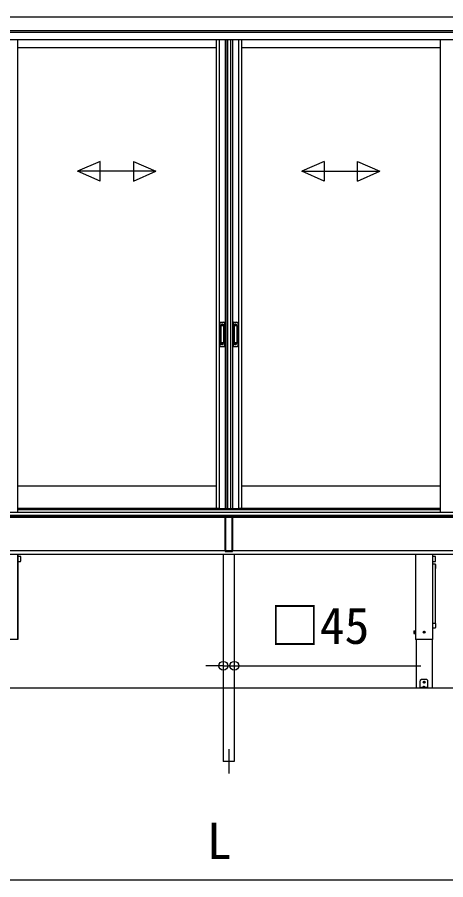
# Model space of a CAD drawing. Units: millimetres, scale not verified. Extents: x -10500 to 10500, y -15600 to 15524.
# Drawn here: x -7490 to -5734, y -6346 to -2810 of the extents above; entities that cross this region are included whole.
import ezdxf
from ezdxf.enums import TextEntityAlignment as Align

# ---------------------------------------------------------------- set-up
doc = ezdxf.new("R2010")
doc.units = ezdxf.units.MM
doc.header["$LTSCALE"] = 80
for name, color, linetype in [('0-3_YKK_12', 2, 'Continuous'), ('0-4_YKK_A1', 4, 'Continuous'), ('0-5_YKK_D', 6, 'Continuous')]:
    doc.layers.add(name, color=color, linetype=linetype)
doc.styles.add('ＭＳ ゴシック', font='')
doc.styles.get('ＭＳ ゴシック').set_extended_font_data('MS Gothic')

msp = doc.modelspace()

# ---------------------------------------------------------------- linework, layer by layer
at = {"layer": '0-3_YKK_12'}
msp.add_line((-6623, -5810.5), (-6623, -5910.5), dxfattribs=at)
at = {"layer": '0-4_YKK_A1'}
for p, q in [((-5023, -2810.5), (-8223, -2810.5)), ((-4765.5, -2865.5), (-8242.6, -2865.5)), ((-4841, -2865.5), (-8242.6, -2865.5)), ((-4841, -2872.5), (-8242.6, -2872.5)), ((-4846.5, -2873.5), (-8242.6, -2873.5)), ((-4857, -2903.5), (-8242.6, -2903.5)), ((-7489.25, -2903.5), (-7489.25, -4839)), ((-6675.5, -2903.5), (-6675.5, -4824.5)), ((-6662.3, -2903.5), (-6662.3, -4824.5)), ((-6637.7, -2903.5), (-6637.7, -4824.5)), ((-6630.5, -2903.5), (-6630.5, -4824.5)), ((-6628.5, -2903.5), (-6628.5, -4824.5)), ((-6616.7, -2903.5), (-6616.7, -4824.5)), ((-6615.5, -2903.5), (-6615.5, -4824.5)), ((-6608.3, -2903.5), (-6608.3, -4824.5)), ((-6583.7, -2903.5), (-6583.7, -4824.5)), ((-6570.5, -2903.5), (-6570.5, -4824.5)), ((-5756.75, -2903.5), (-5756.75, -4839)), ((-6675.5, -2935.5), (-7489.25, -2935.5)), ((-5756.75, -2935.5), (-6570.5, -2935.5)), ((-7150.72, -3401.87), (-7242.38, -3441.87)), ((-7150.72, -3481.87), (-7150.72, -3401.87)), ((-7014.03, -3401.87), (-6922.38, -3441.87)), ((-7014.03, -3401.87), (-7014.03, -3481.87)), ((-6231.97, -3401.87), (-6323.63, -3441.87)), ((-6231.97, -3401.87), (-6231.97, -3481.87)), ((-6095.28, -3401.87), (-6003.63, -3441.87)), ((-6095.28, -3481.87), (-6095.28, -3401.87)), ((-7150.72, -3481.87), (-7242.38, -3441.87)), ((-6922.38, -3441.87), (-7242.38, -3441.87)), ((-7014.03, -3481.87), (-6922.38, -3441.87)), ((-6323.63, -3441.87), (-6003.63, -3441.87)), ((-6231.97, -3481.87), (-6323.63, -3441.87)), ((-6095.28, -3481.87), (-6003.63, -3441.87)), ((-6659.5, -4063.5), (-6659.5, -4157.5)), ((-6656.5, -4060.5), (-6643.5, -4060.5)), ((-6640.5, -4063.5), (-6640.5, -4157.5)), ((-6605.5, -4063.5), (-6605.5, -4157.5)), ((-6602.5, -4060.5), (-6589.5, -4060.5)), ((-6586.5, -4063.5), (-6586.5, -4157.5)), ((-6655.7, -4074.5), (-6655.7, -4146.5)), ((-6655.6, -4074.05), (-6655.41, -4075.91)), ((-6655.41, -4076.91), (-6655.41, -4144.09)), ((-6645.3, -4073.5), (-6654.7, -4073.5)), ((-6645.66, -4075.91), (-6654.41, -4075.91)), ((-6646.5, -4068.5), (-6653.5, -4068.5)), ((-6653.5, -4068.51), (-6653.5, -4073)), ((-6646.5, -4070.91), (-6653.5, -4070.91)), ((-6646.5, -4071.41), (-6653.5, -4071.41)), ((-6646.5, -4068.51), (-6646.5, -4073)), ((-6644.67, -4075.91), (-6644.43, -4074.01)), ((-6644.67, -4076.91), (-6644.67, -4144.09)), ((-6644.3, -4074.5), (-6644.3, -4146.5)), ((-6601.7, -4074.5), (-6601.7, -4146.5)), ((-6601.6, -4074.05), (-6601.41, -4075.91)), ((-6601.41, -4076.91), (-6601.41, -4144.09)), ((-6591.3, -4073.5), (-6600.7, -4073.5)), ((-6591.66, -4075.91), (-6600.41, -4075.91)), ((-6592.5, -4068.5), (-6599.5, -4068.5)), ((-6599.5, -4068.51), (-6599.5, -4073)), ((-6592.5, -4070.91), (-6599.5, -4070.91)), ((-6592.5, -4071.41), (-6599.5, -4071.41)), ((-6592.5, -4068.51), (-6592.5, -4073)), ((-6590.67, -4075.91), (-6590.43, -4074.01)), ((-6590.67, -4076.91), (-6590.67, -4144.09)), ((-6590.3, -4074.5), (-6590.3, -4146.5)), ((-6656.5, -4160.5), (-6643.5, -4160.5)), ((-6655.6, -4146.95), (-6655.41, -4145.09)), ((-6645.3, -4147.5), (-6654.7, -4147.5)), ((-6645.66, -4145.09), (-6654.41, -4145.09)), ((-6653.5, -4152.49), (-6653.5, -4148)), ((-6646.5, -4149.59), (-6653.5, -4149.59)), ((-6646.5, -4150.09), (-6653.5, -4150.09)), ((-6646.5, -4152.5), (-6653.5, -4152.5)), ((-6646.5, -4152.49), (-6646.5, -4148)), ((-6644.43, -4146.99), (-6644.67, -4145.09)), ((-6602.5, -4160.5), (-6589.5, -4160.5)), ((-6601.6, -4146.95), (-6601.41, -4145.09)), ((-6591.3, -4147.5), (-6600.7, -4147.5)), ((-6591.66, -4145.09), (-6600.41, -4145.09)), ((-6599.5, -4152.49), (-6599.5, -4148)), ((-6592.5, -4149.59), (-6599.5, -4149.59)), ((-6592.5, -4150.09), (-6599.5, -4150.09)), ((-6592.5, -4152.5), (-6599.5, -4152.5)), ((-6592.5, -4152.49), (-6592.5, -4148)), ((-6590.43, -4146.99), (-6590.67, -4145.09)), ((-6675.5, -4732.5), (-7489.25, -4732.5)), ((-5756.75, -4732.5), (-6570.5, -4732.5)), ((-6663.5, -4824.5), (-7489.25, -4824.5)), ((-7489.25, -4827.5), (-5756.75, -4827.5)), ((-6675.5, -4824.5), (-6617.5, -4824.5)), ((-6628.5, -4824.5), (-6570.5, -4824.5)), ((-5756.75, -4824.5), (-6582.5, -4824.5)), ((9587.81, -4860.5), (-10232.66, -4860.5)), ((-6638, -4855.5), (-9307, -4855.5)), ((-4841, -4852.5), (-8405, -4852.5)), ((-8399.5, -4852.5), (-4846.5, -4852.5)), ((-6638, -4856.41), (-6638, -4854)), ((-6638, -4996.59), (-6638, -4856.41)), ((-6637, -4853), (-6609, -4853)), ((-6637, -4853.29), (-6637, -4853)), ((-6637, -4853.29), (-6637, -4855.71)), ((-6609, -4853.29), (-6637, -4853.29)), ((-6609, -4853.29), (-6609, -4853)), ((-6609, -4855.71), (-6609, -4853.29)), ((-6608, -4856.41), (-6609, -4856.41)), ((-6609, -4996.59), (-6609, -4856.41)), ((-6608, -4854), (-6608, -4856.41)), ((-3939, -4855.5), (-6608, -4855.5)), ((-6608, -4856.41), (-6608, -4996.59)), ((-6638, -4997.5), (-9307, -4997.5)), ((-8405.5, -5010.5), (-4840.5, -5010.5)), ((-7488, -5010.5), (-7488, -5360.5)), ((-7487.92, -5360.5), (-7487.92, -5010.5)), ((-6645.5, -5010.5), (-6645.5, -5560.5)), ((-6638, -4999), (-6638, -4996.59)), ((-6638, -4996.59), (-6637, -4996.59)), ((-6637, -4996.59), (-6609, -4996.59)), ((-6637, -4997.29), (-6637, -4996.59)), ((-6609, -4997.29), (-6637, -4997.29)), ((-6637, -4997.29), (-6637, -4999.71)), ((-6637, -4999.71), (-6609, -4999.71)), ((-6637, -4999.71), (-6637, -5000)), ((-6609, -5000), (-6637, -5000)), ((-6609, -4996.59), (-6608, -4996.59)), ((-6609, -4997.29), (-6609, -4996.59)), ((-6609, -4999.71), (-6609, -4997.29)), ((-6609, -4999.71), (-6609, -5000)), ((-6608, -4996.59), (-6608, -4999)), ((-3939, -4997.5), (-6608, -4997.5)), ((-6600.5, -5010.5), (-6600.5, -5560.5)), ((-5858.08, -5010.5), (-5858.08, -5360.5)), ((-5858, -5010.5), (-5858, -5360.5)), ((-5788, -5010.5), (-5788, -5360.5)), ((-5787.92, -5010.5), (-5787.92, -5360.5)), ((-7476.8, -5020.3), (-7487.2, -5020.3)), ((-7487.2, -5040.7), (-7476.8, -5040.7)), ((-7475.8, -5039.7), (-7475.8, -5021.3)), ((-5776.8, -5020.3), (-5787.2, -5020.3)), ((-5787.2, -5040.7), (-5776.8, -5040.7)), ((-5776.8, -5051.84), (-5787.2, -5051.84)), ((-5776.8, -5052.09), (-5787.2, -5052.09)), ((-5777, -5052.46), (-5787, -5052.46)), ((-5776, -5294.08), (-5776, -5053.38)), ((-5775.8, -5039.7), (-5775.8, -5021.3)), ((-5775.8, -5052.84), (-5775.8, -5069.99)), ((-5787.2, -5293.71), (-5776.8, -5293.71)), ((-5775.8, -5294.64), (-5775.8, -5294.77)), ((-5775.8, -5294.77), (-5775.8, -5295.3)), ((-5775.8, -5295.3), (-5775.8, -5297.86)), ((-5775.8, -5297.86), (-5775.8, -5309.55)), ((-5864.8, -5325.5), (-5864.35, -5324.73)), ((-5864.8, -5325.5), (-5864.8, -5335.5)), ((-5864.8, -5335.5), (-5864.35, -5336.27)), ((-5864.35, -5324.73), (-5860.8, -5324.73)), ((-5864.35, -5327.61), (-5860.8, -5327.61)), ((-5864.35, -5333.39), (-5860.8, -5333.39)), ((-5864.35, -5336.27), (-5860.8, -5336.27)), ((-5860.8, -5324.73), (-5860.8, -5336.27)), ((-5859.6, -5324.25), (-5858, -5324.25)), ((-5825.24, -5330), (-5824.14, -5329.98)), ((-5825.24, -5331), (-5824.14, -5331.02)), ((-5824.14, -5329.98), (-5823.62, -5329.88)), ((-5824.14, -5331.02), (-5823.62, -5331.12)), ((-5823.52, -5329.36), (-5823.62, -5329.88)), ((-5823.52, -5331.64), (-5823.62, -5331.12)), ((-5823.5, -5328.26), (-5823.52, -5329.36)), ((-5823.5, -5332.74), (-5823.52, -5331.64)), ((-5822.5, -5328.26), (-5822.48, -5329.36)), ((-5822.5, -5332.74), (-5822.48, -5331.64)), ((-5822.48, -5329.36), (-5822.38, -5329.88)), ((-5822.48, -5331.64), (-5822.38, -5331.12)), ((-5821.86, -5329.98), (-5822.38, -5329.88)), ((-5821.86, -5331.02), (-5822.38, -5331.12)), ((-5820.76, -5330), (-5821.86, -5329.98)), ((-5820.76, -5331), (-5821.86, -5331.02)), ((-5787.2, -5312.79), (-5776.8, -5312.79)), ((-7487.92, -5360.5), (-7558.08, -5360.5)), ((-5787.92, -5360.5), (-5858.08, -5360.5)), ((-5855.65, -5360.5), (-5855.65, -5560.5)), ((-5790.35, -5360.5), (-5790.35, -5560.5)), ((-5839, -5557.5), (-5839, -5530.33)), ((-5834, -5524.5), (-5838.41, -5528.91)), ((-5812, -5524.5), (-5834, -5524.5)), ((-5825.24, -5535), (-5824.14, -5534.98)), ((-5825.24, -5536), (-5824.14, -5536.02)), ((-5824.14, -5534.98), (-5823.62, -5534.88)), ((-5824.14, -5536.02), (-5823.62, -5536.12)), ((-5823.52, -5534.36), (-5823.62, -5534.88)), ((-5823.52, -5536.64), (-5823.62, -5536.12)), ((-5823.5, -5533.26), (-5823.52, -5534.36)), ((-5823.5, -5537.74), (-5823.52, -5536.64)), ((-5822.5, -5533.26), (-5822.48, -5534.36)), ((-5822.5, -5537.74), (-5822.48, -5536.64)), ((-5822.48, -5534.36), (-5822.38, -5534.88)), ((-5822.48, -5536.64), (-5822.38, -5536.12)), ((-5821.86, -5534.98), (-5822.38, -5534.88)), ((-5821.86, -5536.02), (-5822.38, -5536.12)), ((-5820.76, -5535), (-5821.86, -5534.98)), ((-5820.76, -5536), (-5821.86, -5536.02)), ((-5807.59, -5528.91), (-5812, -5524.5)), ((-5807, -5557.5), (-5807, -5530.33)), ((9587.81, -5560.5), (-10232.66, -5560.5)), ((-6645.5, -5560.5), (-6645.5, -5860.5)), ((-6600.5, -5560.5), (-6600.5, -5860.5)), ((-5790.35, -5560.5), (-5855.65, -5560.5)), ((-5839, -5558), (-5839, -5557.5)), ((-5839, -5560.5), (-5839, -5558)), ((-5839, -5558), (-5838.41, -5558)), ((-5838.41, -5560.5), (-5839, -5560.5)), ((-5838.41, -5558), (-5834, -5558)), ((-5812, -5558), (-5834, -5558)), ((-5812, -5560.5), (-5834, -5560.5)), ((-5824.44, -5553.04), (-5828.9, -5557.5)), ((-5827, -5557.08), (-5827, -5557.5)), ((-5827, -5557.5), (-5819, -5557.5)), ((-5826.5, -5558), (-5819.5, -5558)), ((-5817.1, -5557.5), (-5821.56, -5553.04)), ((-5819, -5557.08), (-5819, -5557.5)), ((-5812, -5560.5), (-5812, -5558)), ((-5812, -5558), (-5807.59, -5558)), ((-5807.59, -5560.5), (-5812, -5560.5)), ((-5807.59, -5558), (-5807, -5558)), ((-5807, -5557.5), (-5807, -5558)), ((-6600.5, -5860.5), (-6645.5, -5860.5))]:
    msp.add_line(p, q, dxfattribs=at)
for points in [[(-8359.5, -4839), (-7489.25, -4839), (-4886.5, -4839)], [(-6637, -4855.71), (-6637, -4856.41), (-6638, -4856.41)], [(-6637, -4855.71), (-6609, -4855.71), (-6609, -4856.41), (-6637, -4856.41), (-6637, -4996.59)], [(-5858, -5336.75), (-5859.6, -5336.75), (-5859.6, -5324.25)], [(-5775.8, -5309.55), (-5775.8, -5311.6), (-5775.8, -5311.79)], [(-5834, -5558), (-5834, -5560.5), (-5838.41, -5560.5)], [(-5807, -5558), (-5807, -5560.5), (-5807.59, -5560.5)]]:
    msp.add_lwpolyline(points, dxfattribs=at)
msp.add_lwpolyline([(-5860.8, -5324.75), (-5859.6, -5324.75), (-5859.6, -5336.25), (-5860.8, -5336.25)], close=True, dxfattribs=at)
for centre, radius in [((-5823, -5330.5), 4), ((-5820.88, -5332.62), 0.3), ((-5823, -5535.5), 4), ((-5820.88, -5537.62), 0.3)]:
    msp.add_circle(centre, radius, dxfattribs=at)
for centre, radius, start, end in [((-6656.5, -4063.5), 3, 90, 180), ((-6643.5, -4063.5), 3, 0, 90), ((-6602.5, -4063.5), 3, 90, 180), ((-6589.5, -4063.5), 3, 0, 90), ((-6654.7, -4074.5), 1, 90, 180), ((-6654.41, -4076.91), 1, 90, 180), ((-6645.67, -4076.91), 1, 0, 90), ((-6645.3, -4074.5), 1, 0, 90), ((-6600.7, -4074.5), 1, 90, 180), ((-6600.41, -4076.91), 1, 90, 180), ((-6591.67, -4076.91), 1, 0, 90), ((-6591.3, -4074.5), 1, 0, 90), ((-6656.5, -4157.5), 3, 180, 270), ((-6654.7, -4146.5), 1, 180, 270), ((-6654.41, -4144.09), 1, 180, 270), ((-6645.67, -4144.09), 1, 270, 0), ((-6645.3, -4146.5), 1, 270, 0), ((-6643.5, -4157.5), 3, 270, 0), ((-6602.5, -4157.5), 3, 180, 270), ((-6600.7, -4146.5), 1, 180, 270), ((-6600.41, -4144.09), 1, 180, 270), ((-6591.67, -4144.09), 1, 270, 0), ((-6591.3, -4146.5), 1, 270, 0), ((-6589.5, -4157.5), 3, 270, 0), ((-6637, -4854), 1, 90, 180), ((-6637.12, -4854.18), 0.893, 81.95053, 168.57825), ((-6637.12, -4856.59), 0.893, 81.95053, 168.57825), ((-6608.88, -4854.18), 0.893, 11.42175, 98.04947), ((-6608.88, -4856.59), 0.893, 11.42175, 98.04947), ((-6609, -4854), 1, 0, 90), ((-6637.13, -4996.41), 0.893, 191.42175, 278.04947), ((-6637.13, -4998.82), 0.893, 191.42175, 278.04947), ((-6637, -4999), 1, 180, 270), ((-6608.88, -4996.41), 0.893, 261.95053, 348.57825), ((-6608.88, -4998.82), 0.893, 261.95053, 348.57825), ((-6609, -4999), 1, 270, 0), ((-7487.2, -5021.3), 1, 90, 136.07133), ((-7487.2, -5039.7), 1, 223.92867, 270), ((-7476.8, -5021.3), 1, 0, 90), ((-7476.8, -5039.7), 1, 270, 0), ((-5787.2, -5021.3), 1, 90, 136.07133), ((-5787.2, -5039.7), 1, 223.92867, 270), ((-5787.2, -5052.84), 1, 90, 136.07133), ((-5787.21, -5053.11), 1.03, 89.33234, 133.67747), ((-5787.04, -5053.42), 0.964, 87.79679, 156.39643), ((-5776.96, -5053.42), 0.964, 2.3873, 92.20321), ((-5776.8, -5021.3), 1, 0, 90), ((-5776.8, -5039.7), 1, 270, 0), ((-5776.8, -5052.84), 1, 0, 90), ((-5776.76, -5053.05), 0.964, 2.3873, 92.20321), ((-5776.68, -5069.99), 0.881, 320.61871, 359.66491), ((-5787.24, -5294.68), 0.964, 87.79679, 135.1392), ((-5776.76, -5294.68), 0.964, 2.3873, 92.20321), ((-5862.24, -5326.17), 2.56, 145.61708, 214.38292), ((-5855.25, -5330.5), 9.55, 162.41276, 197.58724), ((-5862.24, -5334.83), 2.56, 145.61708, 214.38292), ((-5823, -5330.5), 2.3, 167.44414, 192.55586), ((-5823, -5330.5), 2.3, 77.44414, 102.55586), ((-5823, -5330.5), 2.3, 257.44414, 282.55586), ((-5823, -5330.5), 2.3, 347.44414, 12.55586), ((-5787.2, -5311.79), 1, 223.92867, 270), ((-5776.8, -5311.79), 1, 270, 0), ((-5837, -5530.33), 2, 135, 180), ((-5823, -5535.5), 2.3, 167.44414, 192.55586), ((-5823, -5535.5), 2.3, 77.44414, 102.55586), ((-5823, -5535.5), 2.3, 257.44414, 282.55586), ((-5823, -5535.5), 2.3, 347.44414, 12.55586), ((-5809, -5530.33), 2, 0, 45), ((-5826, -5557.08), 1, 126.03188, 180), ((-5826.5, -5557.5), 0.5, 180, 270), ((-5823, -5561.2), 6.1, 53.96812, 126.03188), ((-5819.5, -5557.5), 0.5, 270, 0), ((-5820, -5557.08), 1, 0, 53.96812)]:
    msp.add_arc(centre, radius, start, end, dxfattribs=at)
for centre, major_axis, ratio, start_param, end_param in [((-5828.4, -5557.5), (0.688, 0.425), 0.381966, 2.1243707, 3.695167), ((-5823, -5555.93), (0, -3.54), 0.707107, 2.5261129, 3.7570724), ((-5817.6, -5557.5), (0.688, -0.425), 0.381966, 5.7296109, 7.3004073)]:
    msp.add_ellipse(centre, major_axis=major_axis, ratio=ratio, start_param=start_param, end_param=end_param, dxfattribs=at)
at = {"layer": '0-5_YKK_D'}
for p, q in [((-6645.5, -5411.5), (-6645.5, -5469.39)), ((-6600.5, -5411.5), (-6600.5, -5469.39)), ((-6645.5, -5468.39), (-6717.5, -5468.39)), ((-6645.5, -5468.39), (-6600.5, -5468.39)), ((-6600.5, -5468.39), (-5836.36, -5468.39)), ((-8443, -6345.5), (-4803, -6345.5))]:
    msp.add_line(p, q, dxfattribs=at)
for centre in [(-6645.5, -5468.39), (-6600.5, -5468.39)]:
    msp.add_circle(centre, 18, dxfattribs=at)

# ---------------------------------------------------------------- texts
at = {"layer": '0-5_YKK_D', "style": 'ＭＳ ゴシック'}
for s, p in [('□45', (-6454.75, -5423.76)), ('L', (-6712.83, -6305.5))]:
    msp.add_text(s, height=149.6, dxfattribs=at).set_placement(p, align=Align.BOTTOM_LEFT)

doc.saveas('drawing.dxf')
